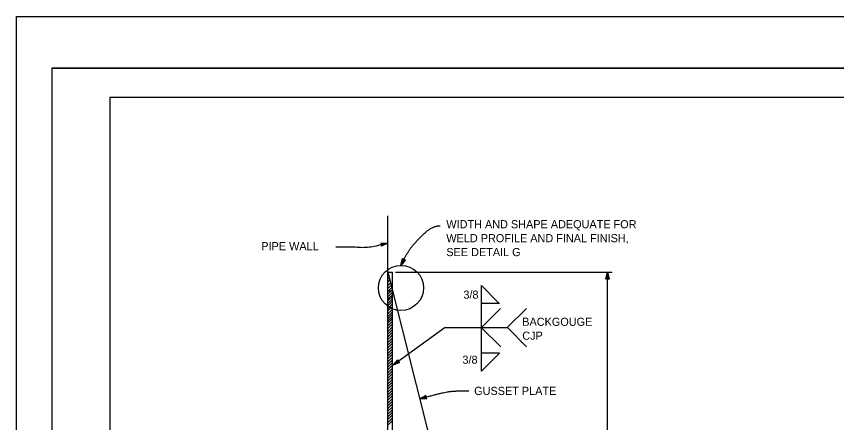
# Model space of a CAD drawing. Extents: x -894 to 866, y -476 to 714.
# Drawn here: x -894 to -188, y 364 to 714 of the extents above; entities that cross this region are included whole.
import ezdxf

# ---------------------------------------------------------------- set-up
doc = ezdxf.new("R2010")
doc.units = 0
for name, color, linetype in [('10 Sheet Format', 7, 'Continuous'), ('56 Stage 3 Anno', 7, 'Continuous'), ('57 Undefined', 7, 'Continuous'), ('60 Nongeo Data', 7, 'Continuous')]:
    doc.layers.add(name, color=color, linetype=linetype)

msp = doc.modelspace()

# ---------------------------------------------------------------- linework, layer by layer
at = {"layer": '10 Sheet Format'}
for p, q in [((-863.46, 668.96), (836.55, 668.96)), ((-863.46, 668.96), (-863.46, -431.04)), ((-813.45, 643.96), (811.55, 643.96)), ((-813.45, 643.96), (-813.45, -406.04))]:
    msp.add_line(p, q, dxfattribs=at)
for points in [[(-894.04, 713.58), (865.96, 713.58), (865.96, -476.42), (-894.04, -476.42)], [(-863.46, -431.04), (836.55, -431.04), (836.55, 668.96), (-863.46, 668.96)]]:
    msp.add_lwpolyline(points, close=True, dxfattribs=at)
at = {"layer": '56 Stage 3 Anno'}
for p, q in [((-580.1, 518.22), (-580.1, 518.22)), ((-574.05, 518.15), (-574.05, 518.15)), ((-579.55, 515.65), (-579.55, 515.65)), ((-561.39, 505.04), (-561.39, 505.04)), ((-561.39, 505.04), (-561.39, 505.04)), ((-559.03, 503.89), (-559.03, 503.89)), ((-559.03, 503.89), (-559.03, 503.89)), ((-562.79, 499.15), (-562.79, 499.15)), ((-562.79, 499.15), (-562.79, 499.15)), ((-567.59, 493.26), (-380.9, 493.26)), ((-384.89, 198.56), (-384.89, 493.26)), ((-384.89, 493.26), (-384.89, 493.26)), ((-493.49, 407.96), (-493.49, 481.83)), ((-493.46, 481.66), (-478.2, 466.39)), ((-386.21, 487.36), (-386.21, 487.36)), ((-383.58, 487.36), (-383.58, 487.36)), ((-478.01, 466.2), (-493.49, 466.2)), ((-493.45, 445.52), (-476.98, 461.99)), ((-471.23, 445.61), (-454.76, 462.08)), ((-524.77, 445.54), (-569.57, 413.13)), ((-524.77, 445.54), (-471.11, 445.54)), ((-493.33, 445.45), (-476.86, 428.99)), ((-471.11, 445.54), (-454.64, 429.08)), ((-477.98, 423.51), (-493.49, 423.51)), ((-493.38, 408.12), (-477.89, 423.6)), ((-546.56, 384.07), (-546.56, 384.07)), ((-541.27, 387), (-541.27, 387)), ((-540.53, 384.48), (-540.53, 384.48))]:
    msp.add_line(p, q, dxfattribs=at)
for points in [[(-580.1, 518.22), (-574.05, 518.15), (-579.56, 515.65), (-579.42, 516.03), (-575.39, 517.86), (-579.82, 517.92), (-579.55, 517.62), (-576.71, 517.59), (-579.29, 516.42), (-579.15, 516.8), (-578.04, 517.31), (-579.27, 517.32), (-579.06, 517.09), (-579.56, 515.65), (-579.06, 517.09)], [(-559.03, 503.89), (-562.79, 499.15), (-561.39, 505.04), (-561.17, 504.7), (-562.2, 500.39), (-559.43, 503.86), (-559.84, 503.82), (-561.6, 501.6), (-560.95, 504.36), (-560.73, 504.01), (-561.01, 502.82), (-560.24, 503.79), (-560.56, 503.76), (-561.39, 505.04), (-560.56, 503.76)], [(-559.03, 503.89), (-562.79, 499.15), (-561.39, 505.04), (-561.17, 504.7), (-562.2, 500.39), (-559.43, 503.86), (-559.84, 503.82), (-561.6, 501.6), (-560.95, 504.36), (-560.73, 504.01), (-561.01, 502.82), (-560.24, 503.79), (-560.56, 503.76), (-561.39, 505.04), (-560.56, 503.76)], [(-386.21, 487.36), (-384.89, 493.26), (-383.58, 487.36), (-383.93, 487.57), (-384.89, 491.89), (-385.86, 487.56), (-385.51, 487.77), (-384.89, 490.54), (-384.28, 487.78), (-384.63, 487.99), (-384.9, 489.18), (-385.16, 487.98), (-384.89, 488.14), (-383.58, 487.36), (-384.89, 488.14)], [(-564.01, 415.52), (-569.57, 413.13), (-565.55, 417.65), (-565.52, 417.25), (-568.46, 413.94), (-564.38, 415.68), (-564.76, 415.85), (-567.36, 414.72), (-565.48, 416.84), (-565.45, 416.44), (-566.26, 415.52), (-565.13, 416.01), (-565.42, 416.13), (-565.55, 417.65), (-565.42, 416.13)], [(-541.27, 387), (-546.56, 384.07), (-540.53, 384.48), (-540.83, 384.76), (-545.25, 384.45), (-541.37, 386.61), (-541.47, 386.21), (-543.95, 384.84), (-541.13, 385.03), (-541.43, 385.31), (-542.65, 385.22), (-541.57, 385.82), (-541.65, 385.51), (-540.53, 384.48), (-541.65, 385.51)]]:
    msp.add_lwpolyline(points, close=True, dxfattribs=at)
msp.add_circle((-562.79, 479.7), 19.45, dxfattribs=at)
for points, degree in [([(-562.79, 499.15), (-558.41, 508.2), (-551.63, 517.93), (-535.55, 533.65), (-528.97, 533.1)], 2), ([(-574.05, 518.15), (-579.37, 517.03), (-584.62, 515.34), (-590, 514.78), (-595.9, 514.16), (-601.92, 514.78), (-607.89, 514.78), (-611.52, 514.78), (-615.14, 514.78), (-618.77, 514.78)], 3), ([(-546.56, 384.07), (-527.59, 389.66), (-514.33, 391.21), (-504.23, 391.2)], 2)]:
    msp.add_open_spline(points, degree=degree, dxfattribs=at)
at = {"layer": '60 Nongeo Data'}
for p, q in [((-574.05, 146.24), (-574.05, 541.75)), ((-574.08, 487.49), (-572.85, 488.72)), ((-574.05, 493.27), (-570.01, 493.27)), ((-574.01, 493.34), (-482.15, 127.66)), ((-573.59, 490.22), (-573.3, 490.51)), ((-570.01, 477.07), (-570.01, 493.27)), ((-574.08, 484.75), (-572.3, 486.54)), ((-573.98, 481.82), (-571.69, 484.11)), ((-573.98, 479.19), (-571.16, 482.01)), ((-574.08, 472.15), (-570.04, 476.19)), ((-574.05, 477.1), (-570.25, 477.1)), ((-573.98, 476.64), (-570.65, 479.97)), ((-573.98, 470.1), (-569.94, 474.14)), ((-573.89, 474.59), (-570.22, 478.26)), ((-570.04, 146.24), (-570.04, 477.2)), ((-574.14, 466.25), (-570.14, 470.25)), ((-574.07, 464.25), (-570.04, 468.28)), ((-573.98, 468.53), (-569.94, 472.58)), ((-574.02, 459.85), (-570.04, 463.83)), ((-573.92, 462.01), (-570.04, 465.89)), ((-573.89, 457.53), (-570.04, 461.38)), ((-574.15, 455.01), (-570.04, 459.12)), ((-574.11, 451.04), (-570.11, 455.05)), ((-574.01, 453.17), (-570, 457.17)), ((-573.97, 449.23), (-569.96, 453.24)), ((-574.08, 444.66), (-570.07, 448.67)), ((-574.08, 442.29), (-570.07, 446.29)), ((-574.04, 447.04), (-570.04, 451.04)), ((-574.08, 439.91), (-570.07, 443.92)), ((-574.08, 437.54), (-570.07, 441.54)), ((-574.08, 435.16), (-570.07, 439.17)), ((-574.08, 432.79), (-570.07, 436.79)), ((-574.08, 430.41), (-570.07, 434.42)), ((-574.08, 428.04), (-570.07, 432.04)), ((-574.08, 425.66), (-570.07, 429.67)), ((-574.08, 423.29), (-570.07, 427.29)), ((-574.08, 420.91), (-570.07, 424.92)), ((-574.08, 418.54), (-570.07, 422.54)), ((-574.08, 416.16), (-570.07, 420.17)), ((-574.08, 413.79), (-570.07, 417.79)), ((-574.08, 411.41), (-570.07, 415.42)), ((-574.08, 409.04), (-570.07, 413.04)), ((-574.08, 406.66), (-570.07, 410.67)), ((-574.08, 404.29), (-570.07, 408.29)), ((-574.08, 401.91), (-570.07, 405.92)), ((-574.08, 399.54), (-570.07, 403.54)), ((-574.08, 397.16), (-570.07, 401.17)), ((-574.08, 394.79), (-570.07, 398.79)), ((-574.08, 392.41), (-570.07, 396.42)), ((-574.08, 390.04), (-570.07, 394.04)), ((-574.08, 387.66), (-570.07, 391.67)), ((-574.08, 385.29), (-570.07, 389.29)), ((-574.08, 382.91), (-570.07, 386.92)), ((-574.08, 380.54), (-570.07, 384.54)), ((-574.08, 378.16), (-570.07, 382.17)), ((-574.08, 375.79), (-570.07, 379.79)), ((-574.08, 373.41), (-570.07, 377.42)), ((-574.08, 371.04), (-570.07, 375.04)), ((-574.08, 368.66), (-570.07, 372.67)), ((-574.08, 366.29), (-570.07, 370.29)), ((-574.08, 363.91), (-570.07, 367.92)), ((-574.08, 361.54), (-570.07, 365.54))]:
    msp.add_line(p, q, dxfattribs=at)

# ---------------------------------------------------------------- texts
at = {"layer": '57 Undefined'}
for s, p in [('WIDTH AND SHAPE ADEQUATE FOR ', (-523.72, 531.08)), ('WELD PROFILE AND FINAL FINISH, ', (-523.72, 519.08)), ('PIPE WALL', (-683.1, 512.17)), ('SEE DETAIL G', (-523.72, 507.08)), ('3/8', (-509.03, 470.43)), ('BACKGOUGE', (-458.32, 447.06)), ('CJP', (-458.32, 435.06)), ('3/8', (-509.84, 414.39)), ('GUSSET PLATE', (-499.74, 387.51))]:
    msp.add_text(s, height=7, dxfattribs=at).set_placement(p)

doc.saveas('drawing.dxf')
